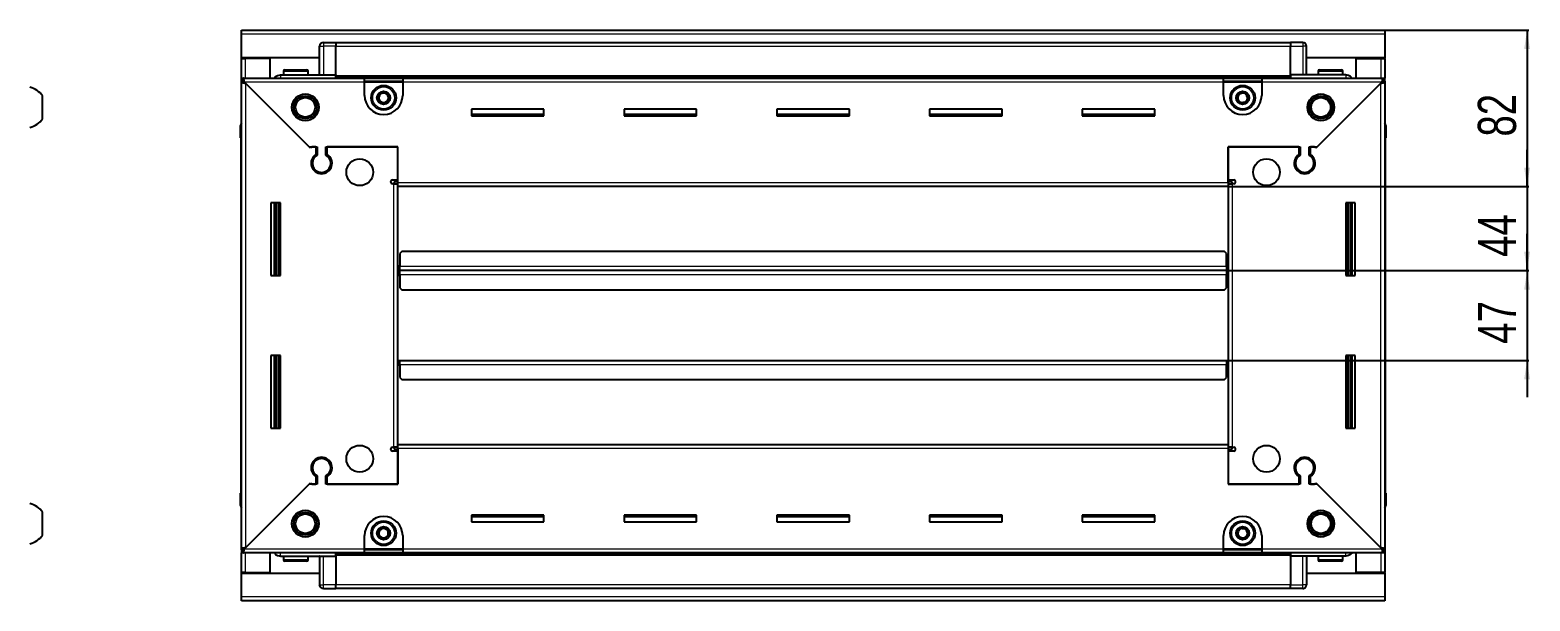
# Model space of a CAD drawing. Header units: millimetres. Extents: x 899 to 4301, y -616 to 1780.
# Drawn here: x 3516 to 4301, y 1344 to 1643 of the extents above; entities that cross this region are included whole.
import ezdxf

# ---------------------------------------------------------------- set-up
doc = ezdxf.new("R2010")
doc.units = ezdxf.units.MM
doc.layers.add('FORMAT', color=7, linetype='Continuous')
doc.styles.add('SLDTEXTSTYLE0', font='TXT', dxfattribs={"width": 0.75})
doc.dimstyles.new('SLDDIMSTYLE0', dxfattribs={"dimtxt": 20, "dimasz": 10, "dimexe": 0, "dimexo": 0.0625, "dimgap": 5, "dimtad": 2, "dimdec": 1, "dimrnd": 1e-09, "dimzin": 12, "dimdsep": 46, "dimtxsty": 'SLDTEXTSTYLE0', "dimsah": 1, "dimcen": 0.09, "dimadec": 0, "dimazin": 3, "dimtfac": 1, "dimtofl": 0, "dimtmove": 0, "dimatfit": 3, "dimfxl": 0, "dimfrac": 2, "dimtolj": 1, "dimtzin": 12, "dimarcsym": 0})
doc.dimstyles.new('SLDDIMSTYLE1', dxfattribs={"dimtxt": 20, "dimasz": 10, "dimexe": 0, "dimexo": 0.0625, "dimgap": 5, "dimtad": 2, "dimdec": 1, "dimrnd": 1e-09, "dimzin": 12, "dimdsep": 46, "dimtxsty": 'SLDTEXTSTYLE0', "dimsah": 1, "dimcen": 0.09, "dimadec": 0, "dimazin": 3, "dimtfac": 1, "dimtmove": 0, "dimatfit": 0, "dimfxl": 0, "dimfrac": 2, "dimtolj": 1, "dimtzin": 12, "dimarcsym": 0})

# ---------------------------------------------------------------- blocks, each defined once
blk = doc.blocks.new('_D_5')
at = {"layer": 'FORMAT'}
for p, q in [((4225.29, 1643.43), (4300.79, 1643.43)), ((4299.79, 1643.43), (4299.79, 1561.43)), ((4143.29, 1561.43), (4300.79, 1561.43))]:
    blk.add_line(p, q, dxfattribs=at)
for points in [[(4299.79, 1643.43), (4298.25, 1633.43), (4301.32, 1633.43)], [(4299.79, 1561.43), (4301.32, 1571.43), (4298.25, 1571.43)]]:
    blk.add_solid(points, dxfattribs=at)
at = {"layer": 'FORMAT', "insert": (4274, 1587.66), "char_height": 20, "attachment_point": 1, "rotation": 90, "style": 'SLDTEXTSTYLE0'}
blk.add_mtext('82', dxfattribs=at)
blk = doc.blocks.new('_D_6')
at = {"layer": 'FORMAT'}
for p, q in [((4299.79, 1561.43), (4299.79, 1580.66)), ((4143.29, 1561.43), (4300.79, 1561.43)), ((4299.79, 1561.43), (4299.79, 1517.43)), ((4142.29, 1517.43), (4300.79, 1517.43)), ((4299.79, 1517.43), (4299.79, 1498.2))]:
    blk.add_line(p, q, dxfattribs=at)
for points in [[(4299.79, 1561.43), (4301.32, 1571.43), (4298.25, 1571.43)], [(4299.79, 1517.43), (4298.25, 1507.43), (4301.32, 1507.43)]]:
    blk.add_solid(points, dxfattribs=at)
at = {"layer": 'FORMAT', "insert": (4274, 1524.66), "char_height": 20, "attachment_point": 1, "rotation": 90, "style": 'SLDTEXTSTYLE0'}
blk.add_mtext('44', dxfattribs=at)
blk = doc.blocks.new('_D_7')
at = {"layer": 'FORMAT'}
for p, q in [((4299.79, 1517.43), (4299.79, 1536.66)), ((4142.29, 1517.43), (4300.79, 1517.43)), ((4299.79, 1517.43), (4299.79, 1470.43)), ((4142.29, 1470.43), (4300.79, 1470.43)), ((4299.79, 1470.43), (4299.79, 1451.2))]:
    blk.add_line(p, q, dxfattribs=at)
for points in [[(4299.79, 1517.43), (4301.32, 1527.43), (4298.25, 1527.43)], [(4299.79, 1470.43), (4298.25, 1460.43), (4301.32, 1460.43)]]:
    blk.add_solid(points, dxfattribs=at)
at = {"layer": 'FORMAT', "insert": (4274, 1479.16), "char_height": 20, "attachment_point": 1, "rotation": 90, "style": 'SLDTEXTSTYLE0'}
blk.add_mtext('47', dxfattribs=at)

msp = doc.modelspace()

# ---------------------------------------------------------------- linework, layer by layer
at = {"color": 7, "linetype": 'Continuous', "lineweight": 25}
for p, q in [((3626.28, 1641.33), (3626.28, 1643.43)), ((3626.28, 1643.43), (4225.28, 1643.43)), ((4225.28, 1643.43), (4225.28, 1641.33)), ((3626.28, 1628.93), (3626.28, 1641.33)), ((3667.28, 1619.93), (3667.28, 1634.93)), ((3667.96, 1636.43), (3667.96, 1636.43)), ((3669.28, 1636.93), (3675.78, 1636.93)), ((3669.28, 1636.93), (3675.78, 1636.93)), ((3675.78, 1636.93), (3675.78, 1636.93)), ((3675.78, 1636.93), (3675.78, 1636.93)), ((3675.78, 1636.93), (3675.78, 1634.93)), ((4175.78, 1636.78), (3675.78, 1636.78)), ((3675.78, 1619.93), (3675.78, 1634.93)), ((4175.78, 1636.93), (4175.78, 1636.93)), ((4182.28, 1636.93), (4175.78, 1636.93)), ((4182.28, 1636.93), (4175.78, 1636.93)), ((4175.78, 1636.93), (4175.78, 1634.93)), ((4175.78, 1619.93), (4175.78, 1634.93)), ((4184.28, 1634.93), (4184.28, 1634.93)), ((4184.28, 1619.93), (4184.28, 1634.93)), ((4225.28, 1641.33), (4225.28, 1628.93)), ((3667.28, 1628.93), (3626.28, 1628.93)), ((3626.28, 1628.43), (3626.28, 1628.93)), ((3626.28, 1628.43), (3628.38, 1628.43)), ((3626.28, 1618.18), (3626.28, 1628.43)), ((3627.78, 1628.43), (3627.78, 1628.93)), ((3641.28, 1628.43), (3628.38, 1628.43)), ((3641.28, 1618.18), (3641.28, 1628.43)), ((4225.28, 1628.93), (4184.28, 1628.93)), ((4210.28, 1618.18), (4210.28, 1628.43)), ((4210.28, 1628.43), (4223.18, 1628.43)), ((4223.18, 1628.43), (4225.28, 1628.43)), ((4223.78, 1628.43), (4223.78, 1628.93)), ((4225.28, 1628.43), (4225.28, 1628.93)), ((4225.28, 1628.43), (4225.28, 1618.18)), ((3646.78, 1619.93), (3675.78, 1619.93)), ((3648.28, 1621.83), (3648.28, 1619.93)), ((3649.08, 1622.63), (3660.48, 1622.63)), ((3661.28, 1619.93), (3661.28, 1621.83)), ((3675.71, 1618.18), (3675.78, 1619.9)), ((3675.78, 1619.93), (3675.78, 1619.43)), ((3675.78, 1618.78), (4175.78, 1618.78)), ((4175.78, 1619.93), (4175.78, 1619.43)), ((4204.78, 1619.93), (4175.78, 1619.93)), ((4175.78, 1619.9), (4175.86, 1618.18)), ((4190.28, 1621.83), (4190.28, 1619.93)), ((4191.08, 1622.63), (4202.48, 1622.63)), ((4203.28, 1619.93), (4203.28, 1621.83)), ((3626.28, 1616.68), (3626.28, 1618.18)), ((3626.28, 1618.18), (3627.28, 1618.18)), ((3626.28, 1616.18), (3626.28, 1616.68)), ((3626.28, 1616.68), (3627.28, 1616.68)), ((3626.28, 1371.68), (3626.28, 1616.18)), ((3627.78, 1616.18), (3626.28, 1616.18)), ((3627.28, 1618.18), (3690.78, 1618.18)), ((3627.28, 1616.68), (3627.28, 1618.18)), ((3627.88, 1616.08), (3661.78, 1582.18)), ((3662.48, 1581.48), (3628.38, 1615.58)), ((3690.78, 1616.08), (3690.78, 1618.18)), ((3690.78, 1618.18), (3710.78, 1618.18)), ((3690.78, 1616.68), (3710.78, 1616.68)), ((3690.78, 1609.18), (3690.78, 1616.08)), ((3710.78, 1618.18), (3710.78, 1616.08)), ((3710.78, 1618.18), (4140.78, 1618.18)), ((3710.78, 1616.08), (3710.78, 1609.18)), ((4140.78, 1616.08), (4140.78, 1618.18)), ((4140.78, 1618.18), (4160.78, 1618.18)), ((4140.78, 1616.68), (4160.78, 1616.68)), ((4140.78, 1609.18), (4140.78, 1616.08)), ((4160.78, 1618.18), (4224.28, 1618.18)), ((4160.78, 1618.18), (4160.78, 1616.08)), ((4160.78, 1616.08), (4160.78, 1609.18)), ((4223.18, 1615.58), (4189.08, 1581.48)), ((4189.78, 1582.18), (4223.68, 1616.08)), ((4223.78, 1616.18), (4225.28, 1616.18)), ((4224.28, 1616.68), (4224.28, 1618.18)), ((4224.28, 1618.18), (4225.28, 1618.18)), ((4224.28, 1616.68), (4225.28, 1616.68)), ((4225.28, 1616.68), (4225.28, 1618.18)), ((4225.28, 1616.68), (4225.28, 1616.18)), ((4225.28, 1616.18), (4225.28, 1371.68)), ((3522.15, 1596.93), (3522.15, 1608.93)), ((3784.78, 1601.93), (3746.78, 1601.93)), ((3746.78, 1601.93), (3746.78, 1598.43)), ((3784.78, 1599.18), (3746.78, 1599.18)), ((3746.78, 1598.43), (3784.78, 1598.43)), ((3784.78, 1598.43), (3784.78, 1601.93)), ((3864.78, 1601.93), (3826.78, 1601.93)), ((3826.78, 1601.93), (3826.78, 1598.43)), ((3864.78, 1599.18), (3826.78, 1599.18)), ((3826.78, 1598.43), (3864.78, 1598.43)), ((3864.78, 1598.43), (3864.78, 1601.93)), ((3944.78, 1601.93), (3906.78, 1601.93)), ((3906.78, 1601.93), (3906.78, 1598.43)), ((3944.78, 1599.18), (3906.78, 1599.18)), ((3906.78, 1598.43), (3944.78, 1598.43)), ((3944.78, 1598.43), (3944.78, 1601.93)), ((4024.78, 1601.93), (3986.78, 1601.93)), ((3986.78, 1601.93), (3986.78, 1598.43)), ((4024.78, 1599.18), (3986.78, 1599.18)), ((3986.78, 1598.43), (4024.78, 1598.43)), ((4024.78, 1598.43), (4024.78, 1601.93)), ((4104.78, 1601.93), (4066.78, 1601.93)), ((4066.78, 1601.93), (4066.78, 1598.43)), ((4104.78, 1599.18), (4066.78, 1599.18)), ((4066.78, 1598.43), (4104.78, 1598.43)), ((4104.78, 1598.43), (4104.78, 1601.93)), ((3625.78, 1593.43), (3625.78, 1586.93)), ((3625.78, 1586.93), (3625.78, 1593.43)), ((4225.29, 1594.76), (4225.29, 1594.76)), ((4225.78, 1586.93), (4225.78, 1593.43)), ((4225.79, 1593.43), (4225.79, 1586.93)), ((3625.78, 1586.93), (3625.78, 1586.93)), ((3626.28, 1586.93), (3625.78, 1586.93)), ((3625.93, 1586.93), (3625.93, 1400.93)), ((3661.78, 1582.18), (3665.98, 1582.18)), ((3663.18, 1582.18), (3662.48, 1581.48)), ((3665.28, 1582.18), (3663.18, 1582.18)), ((3665.28, 1582.18), (3665.28, 1578.29)), ((3665.98, 1582.18), (3665.98, 1577.9)), ((3670.58, 1582.18), (3708.28, 1582.18)), ((3670.58, 1577.9), (3670.58, 1582.18)), ((3671.28, 1578.29), (3671.28, 1582.18)), ((3708.28, 1582.18), (3671.28, 1582.18)), ((3708.28, 1563.53), (3708.28, 1582.18)), ((3708.28, 1564.93), (3708.28, 1582.18)), ((4143.28, 1582.18), (4180.98, 1582.18)), ((4143.28, 1563.53), (4143.28, 1582.18)), ((4143.28, 1582.18), (4143.28, 1564.93)), ((4180.28, 1582.18), (4143.28, 1582.18)), ((4180.28, 1582.18), (4180.28, 1578.29)), ((4180.98, 1582.18), (4180.98, 1577.9)), ((4185.58, 1582.18), (4189.78, 1582.18)), ((4185.58, 1577.9), (4185.58, 1582.18)), ((4188.38, 1582.18), (4186.28, 1582.18)), ((4186.28, 1578.29), (4186.28, 1582.18)), ((4189.08, 1581.48), (4188.38, 1582.18)), ((4225.29, 1586.93), (4225.78, 1586.93)), ((4225.63, 1400.93), (4225.63, 1586.93)), ((4225.78, 1586.93), (4225.78, 1586.93)), ((4225.79, 1586.93), (4225.78, 1586.93)), ((3666.28, 1569.32), (3666.28, 1568.56)), ((3705.43, 1564.93), (3708.28, 1564.93)), ((3708.28, 1563.93), (3706.28, 1563.93)), ((3706.28, 1563.93), (3706.28, 1562.93)), ((4143.28, 1564.93), (4146.13, 1564.93)), ((4145.28, 1563.93), (4143.28, 1563.93)), ((4145.28, 1562.93), (4145.28, 1563.93)), ((4185.28, 1569.32), (4185.28, 1568.56)), ((3706.18, 1562.93), (3705.43, 1562.93)), ((3706.18, 1562.93), (3708.28, 1562.93)), ((3708.28, 1561.43), (3708.28, 1563.53)), ((4143.28, 1561.43), (3708.28, 1561.43)), ((3708.28, 1426.43), (3708.28, 1561.43)), ((4143.28, 1563.53), (4143.28, 1561.43)), ((4143.28, 1562.93), (4145.38, 1562.93)), ((4143.28, 1561.43), (4143.28, 1426.43)), ((4146.13, 1562.93), (4145.38, 1562.93)), ((3646.78, 1552.93), (3641.78, 1552.93)), ((3641.78, 1552.93), (3641.78, 1514.93)), ((3643.93, 1514.93), (3643.93, 1552.93)), ((3645.73, 1514.93), (3645.73, 1552.93)), ((3645.76, 1514.93), (3645.76, 1552.93)), ((3646.78, 1514.93), (3646.78, 1552.93)), ((4204.78, 1552.93), (4204.78, 1514.93)), ((4209.78, 1552.93), (4204.78, 1552.93)), ((4205.81, 1552.93), (4205.81, 1514.93)), ((4205.84, 1552.93), (4205.84, 1514.93)), ((4207.63, 1552.93), (4207.63, 1514.93)), ((4209.78, 1514.93), (4209.78, 1552.93)), ((3710.28, 1527.43), (3709.28, 1526.43)), ((3709.28, 1526.43), (3709.28, 1519.53)), ((4141.28, 1527.43), (3710.28, 1527.43)), ((4142.28, 1526.43), (4141.28, 1527.43)), ((4142.28, 1519.53), (4142.28, 1526.43)), ((3709.03, 1517.43), (3708.28, 1517.43)), ((3709.28, 1520.28), (3709.03, 1520.28)), ((3709.03, 1520.28), (3709.03, 1517.43)), ((3709.03, 1517.43), (3709.03, 1514.58)), ((3709.28, 1517.43), (3709.28, 1519.53)), ((3709.28, 1515.33), (3709.28, 1517.43)), ((4142.28, 1517.43), (3709.28, 1517.43)), ((4142.53, 1520.28), (4142.28, 1520.28)), ((4142.28, 1519.53), (4142.28, 1517.43)), ((4142.28, 1517.43), (4142.28, 1515.33)), ((4142.53, 1517.43), (4142.53, 1520.28)), ((4142.53, 1514.58), (4142.53, 1517.43)), ((4143.28, 1517.43), (4142.53, 1517.43)), ((3641.78, 1514.93), (3646.78, 1514.93)), ((3709.03, 1514.58), (3709.28, 1514.58)), ((3709.28, 1515.33), (3709.28, 1508.43)), ((4142.28, 1508.43), (4142.28, 1515.33)), ((4142.28, 1514.58), (4142.53, 1514.58)), ((4204.78, 1514.93), (4209.78, 1514.93)), ((3709.28, 1508.43), (3710.28, 1507.43)), ((3710.28, 1507.43), (4141.28, 1507.43)), ((4141.28, 1507.43), (4142.28, 1508.43)), ((3646.78, 1472.93), (3641.78, 1472.93)), ((3641.78, 1472.93), (3641.78, 1434.93)), ((3643.93, 1434.93), (3643.93, 1472.93)), ((3645.73, 1434.93), (3645.73, 1472.93)), ((3645.76, 1434.93), (3645.76, 1472.93)), ((3646.78, 1434.93), (3646.78, 1472.93)), ((3708.28, 1470.43), (3709.03, 1470.43)), ((3709.03, 1470.43), (3709.03, 1467.58)), ((3709.28, 1468.33), (3709.28, 1470.43)), ((3709.28, 1470.43), (4142.28, 1470.43)), ((4142.28, 1470.43), (4142.28, 1468.33)), ((4142.53, 1467.58), (4142.53, 1470.43)), ((4142.53, 1470.43), (4143.28, 1470.43)), ((4204.78, 1472.93), (4204.78, 1434.93)), ((4209.78, 1472.93), (4204.78, 1472.93)), ((4205.81, 1472.93), (4205.81, 1434.93)), ((4205.84, 1472.93), (4205.84, 1434.93)), ((4207.63, 1472.93), (4207.63, 1434.93)), ((4209.78, 1434.93), (4209.78, 1472.93)), ((3709.03, 1467.58), (3709.28, 1467.58)), ((3709.28, 1468.33), (3709.28, 1461.43)), ((4142.28, 1461.43), (4142.28, 1468.33)), ((4142.28, 1467.58), (4142.53, 1467.58)), ((3709.28, 1461.43), (3710.28, 1460.43)), ((3710.28, 1460.43), (4141.28, 1460.43)), ((4141.28, 1460.43), (4142.28, 1461.43)), ((3641.78, 1434.93), (3646.78, 1434.93)), ((4204.78, 1434.93), (4209.78, 1434.93)), ((3705.43, 1424.93), (3706.18, 1424.93)), ((3708.28, 1422.93), (3705.43, 1422.93)), ((3708.28, 1424.93), (3706.18, 1424.93)), ((3706.28, 1424.93), (3706.28, 1423.93)), ((3706.28, 1423.93), (3708.28, 1423.93)), ((3708.28, 1424.33), (3708.28, 1426.43)), ((3708.28, 1426.43), (4143.28, 1426.43)), ((3708.28, 1424.33), (3708.28, 1405.68)), ((3708.28, 1405.68), (3708.28, 1422.93)), ((4143.28, 1426.43), (4143.28, 1424.33)), ((4145.38, 1424.93), (4143.28, 1424.93)), ((4143.28, 1424.33), (4143.28, 1405.68)), ((4143.28, 1423.93), (4145.28, 1423.93)), ((4143.28, 1422.93), (4143.28, 1405.68)), ((4146.13, 1422.93), (4143.28, 1422.93)), ((4145.28, 1423.93), (4145.28, 1424.93)), ((4145.38, 1424.93), (4146.13, 1424.93)), ((3666.28, 1419.31), (3666.28, 1418.55)), ((4185.28, 1419.31), (4185.28, 1418.55)), ((3665.28, 1409.57), (3665.28, 1405.68)), ((3665.98, 1409.97), (3665.98, 1405.68)), ((3670.58, 1405.68), (3670.58, 1409.97)), ((3671.28, 1405.68), (3671.28, 1409.57)), ((4180.28, 1409.57), (4180.28, 1405.68)), ((4180.98, 1409.97), (4180.98, 1405.68)), ((4185.58, 1405.68), (4185.58, 1409.97)), ((4186.28, 1405.68), (4186.28, 1409.57)), ((3625.78, 1400.93), (3625.78, 1400.93)), ((3625.78, 1394.43), (3625.78, 1400.93)), ((3625.78, 1400.93), (3625.78, 1400.93)), ((3625.78, 1400.93), (3625.78, 1394.43)), ((3626.28, 1400.93), (3625.78, 1400.93)), ((3661.78, 1405.68), (3627.88, 1371.78)), ((3628.38, 1372.28), (3662.48, 1406.38)), ((3665.98, 1405.68), (3661.78, 1405.68)), ((3662.48, 1406.38), (3663.18, 1405.68)), ((3663.18, 1405.68), (3665.28, 1405.68)), ((3708.28, 1405.68), (3670.58, 1405.68)), ((3671.28, 1405.68), (3708.28, 1405.68)), ((4180.98, 1405.68), (4143.28, 1405.68)), ((4143.28, 1405.68), (4180.28, 1405.68)), ((4189.78, 1405.68), (4185.58, 1405.68)), ((4186.28, 1405.68), (4188.38, 1405.68)), ((4188.38, 1405.68), (4189.08, 1406.38)), ((4189.08, 1406.38), (4223.18, 1372.28)), ((4223.68, 1371.78), (4189.78, 1405.68)), ((4225.28, 1400.93), (4225.78, 1400.93)), ((4225.79, 1400.93), (4225.78, 1400.93)), ((4225.78, 1400.93), (4225.78, 1394.43)), ((4225.79, 1394.43), (4225.79, 1400.93)), ((3522.15, 1378.93), (3522.15, 1390.93)), ((3626.28, 1393.11), (3626.28, 1393.11)), ((3784.78, 1389.43), (3746.78, 1389.43)), ((3746.78, 1389.43), (3746.78, 1385.93)), ((3746.78, 1388.68), (3784.78, 1388.68)), ((3746.78, 1385.93), (3784.78, 1385.93)), ((3784.78, 1385.93), (3784.78, 1389.43)), ((3864.78, 1389.43), (3826.78, 1389.43)), ((3826.78, 1389.43), (3826.78, 1385.93)), ((3826.78, 1388.68), (3864.78, 1388.68)), ((3826.78, 1385.93), (3864.78, 1385.93)), ((3864.78, 1385.93), (3864.78, 1389.43)), ((3944.78, 1389.43), (3906.78, 1389.43)), ((3906.78, 1389.43), (3906.78, 1385.93)), ((3906.78, 1388.68), (3944.78, 1388.68)), ((3906.78, 1385.93), (3944.78, 1385.93)), ((3944.78, 1385.93), (3944.78, 1389.43)), ((4024.78, 1389.43), (3986.78, 1389.43)), ((3986.78, 1389.43), (3986.78, 1385.93)), ((3986.78, 1388.68), (4024.78, 1388.68)), ((3986.78, 1385.93), (4024.78, 1385.93)), ((4024.78, 1385.93), (4024.78, 1389.43)), ((4104.78, 1389.43), (4066.78, 1389.43)), ((4066.78, 1389.43), (4066.78, 1385.93)), ((4066.78, 1388.68), (4104.78, 1388.68)), ((4066.78, 1385.93), (4104.78, 1385.93)), ((4104.78, 1385.93), (4104.78, 1389.43)), ((3690.78, 1371.78), (3690.78, 1378.68)), ((3710.78, 1378.68), (3710.78, 1371.78)), ((4140.78, 1371.78), (4140.78, 1378.68)), ((4160.78, 1378.68), (4160.78, 1371.78)), ((3626.28, 1371.18), (3626.28, 1371.68)), ((3627.78, 1371.68), (3626.28, 1371.68)), ((3626.28, 1371.18), (3626.28, 1369.68)), ((3627.28, 1371.18), (3626.28, 1371.18)), ((3626.28, 1359.43), (3626.28, 1369.68)), ((3627.28, 1369.68), (3626.28, 1369.68)), ((3627.28, 1371.18), (3627.28, 1369.68)), ((3690.78, 1369.68), (3627.28, 1369.68)), ((3641.28, 1359.43), (3641.28, 1369.68)), ((3646.78, 1367.93), (3675.78, 1367.93)), ((3648.28, 1367.93), (3648.28, 1366.03)), ((3661.28, 1366.03), (3661.28, 1367.93)), ((3667.28, 1367.93), (3667.28, 1352.93)), ((3675.78, 1367.97), (3675.71, 1369.68)), ((4175.78, 1369.08), (3675.78, 1369.08)), ((3675.78, 1367.93), (3675.78, 1368.43)), ((3675.78, 1367.93), (3675.78, 1352.93)), ((3690.78, 1369.68), (3690.78, 1371.78)), ((3710.78, 1371.18), (3690.78, 1371.18)), ((3710.78, 1369.68), (3690.78, 1369.68)), ((3710.78, 1371.78), (3710.78, 1369.68)), ((4140.78, 1369.68), (3710.78, 1369.68)), ((4140.78, 1369.68), (4140.78, 1371.78)), ((4160.78, 1371.18), (4140.78, 1371.18)), ((4160.78, 1369.68), (4140.78, 1369.68)), ((4160.78, 1371.78), (4160.78, 1369.68)), ((4224.28, 1369.68), (4160.78, 1369.68)), ((4175.86, 1369.68), (4175.78, 1367.97)), ((4175.78, 1367.93), (4175.78, 1368.43)), ((4204.78, 1367.93), (4175.78, 1367.93)), ((4175.78, 1367.93), (4175.78, 1352.93)), ((4184.28, 1367.93), (4184.28, 1352.93)), ((4190.28, 1367.93), (4190.28, 1366.03)), ((4203.28, 1366.03), (4203.28, 1367.93)), ((4210.28, 1359.43), (4210.28, 1369.68)), ((4223.78, 1371.68), (4225.28, 1371.68)), ((4224.28, 1371.18), (4224.28, 1369.68)), ((4225.28, 1371.18), (4224.28, 1371.18)), ((4225.28, 1369.68), (4224.28, 1369.68)), ((4225.28, 1371.68), (4225.28, 1371.18)), ((4225.28, 1371.18), (4225.28, 1369.68)), ((4225.28, 1369.68), (4225.28, 1359.43)), ((3628.38, 1359.43), (3626.28, 1359.43)), ((3626.28, 1358.93), (3626.28, 1359.43)), ((3627.78, 1358.93), (3627.78, 1359.43)), ((3628.38, 1359.43), (3641.28, 1359.43)), ((3652.86, 1365.23), (3649.08, 1365.23)), ((3660.48, 1365.23), (3652.86, 1365.23)), ((4198.08, 1365.23), (4191.08, 1365.23)), ((4202.48, 1365.23), (4198.08, 1365.23)), ((4223.18, 1359.43), (4210.28, 1359.43)), ((4225.28, 1359.43), (4223.18, 1359.43)), ((4223.78, 1358.93), (4223.78, 1359.43)), ((4225.28, 1358.93), (4225.28, 1359.43)), ((3626.28, 1358.93), (3667.28, 1358.93)), ((3626.28, 1346.53), (3626.28, 1358.93)), ((3667.28, 1352.93), (3667.28, 1352.93)), ((3675.78, 1350.93), (3675.78, 1352.93)), ((4175.78, 1350.93), (4175.78, 1352.93)), ((4184.28, 1358.93), (4225.28, 1358.93)), ((4225.28, 1358.93), (4225.28, 1346.53)), ((3626.28, 1344.43), (3626.28, 1346.53)), ((4225.28, 1344.43), (3626.28, 1344.43)), ((3669.28, 1350.93), (3675.78, 1350.93)), ((3669.28, 1350.93), (3675.78, 1350.93)), ((3675.78, 1351.08), (4175.78, 1351.08)), ((3675.78, 1350.93), (3675.78, 1350.93)), ((4182.28, 1350.93), (4175.78, 1350.93)), ((4175.78, 1350.93), (4175.78, 1350.93)), ((4175.78, 1350.93), (4175.79, 1350.93)), ((4182.28, 1350.93), (4175.78, 1350.93)), ((4183.61, 1351.43), (4183.61, 1351.43)), ((4225.28, 1346.53), (4225.28, 1344.43))]:
    msp.add_line(p, q, dxfattribs=at)
at = {"color": 8, "linetype": 'Continuous', "lineweight": 18}
for p, q in [((4225.28, 1641.33), (3626.28, 1641.33)), ((3667.28, 1634.93), (3669.28, 1634.93)), ((3669.28, 1636.93), (3669.28, 1634.93)), ((3669.28, 1634.93), (3669.28, 1619.93)), ((3675.78, 1634.93), (3669.28, 1634.93)), ((4175.78, 1634.78), (3675.78, 1634.78)), ((4175.78, 1634.93), (4182.28, 1634.93)), ((4182.28, 1636.93), (4182.28, 1634.93)), ((4182.28, 1634.93), (4182.28, 1619.93)), ((4184.28, 1634.93), (4182.28, 1634.93)), ((3628.38, 1628.43), (3628.38, 1628.93)), ((3628.38, 1618.18), (3628.38, 1628.43)), ((4223.18, 1628.93), (4223.18, 1628.43)), ((4223.18, 1628.43), (4223.18, 1618.18)), ((3648.28, 1621.83), (3661.28, 1621.83)), ((4175.78, 1619.43), (3675.78, 1619.43)), ((4190.28, 1621.83), (4203.28, 1621.83)), ((3690.78, 1616.08), (3627.88, 1616.08)), ((3628.38, 1615.58), (3628.38, 1372.28)), ((4175.78, 1618.2), (3675.78, 1618.2)), ((3690.78, 1616.08), (3710.78, 1616.08)), ((4140.78, 1616.08), (3710.78, 1616.08)), ((4140.78, 1616.08), (4160.78, 1616.08)), ((4223.68, 1616.08), (4160.78, 1616.08)), ((4223.18, 1372.28), (4223.18, 1615.58)), ((3626.28, 1593.43), (3625.78, 1593.43)), ((4225.28, 1593.43), (4225.78, 1593.43)), ((3706.18, 1424.93), (3706.18, 1562.93)), ((3708.28, 1563.53), (4143.28, 1563.53)), ((4145.38, 1562.93), (4145.38, 1424.93)), ((3643.28, 1552.93), (3643.28, 1514.93)), ((3644.52, 1552.93), (3644.52, 1514.93)), ((4207.05, 1514.93), (4207.05, 1552.93)), ((4208.28, 1514.93), (4208.28, 1552.93)), ((4142.28, 1519.53), (3709.28, 1519.53)), ((3709.28, 1515.33), (4142.28, 1515.33)), ((3643.28, 1472.93), (3643.28, 1434.93)), ((3644.52, 1472.93), (3644.52, 1434.93)), ((4207.05, 1434.93), (4207.05, 1472.93)), ((4208.28, 1434.93), (4208.28, 1472.93)), ((3709.28, 1468.33), (4142.28, 1468.33)), ((4143.28, 1424.33), (3708.28, 1424.33)), ((3626.28, 1394.43), (3625.78, 1394.43)), ((4225.28, 1394.43), (4225.78, 1394.43)), ((3627.88, 1371.78), (3690.78, 1371.78)), ((3628.38, 1359.43), (3628.38, 1369.68)), ((3669.28, 1352.93), (3669.28, 1367.93)), ((3675.78, 1369.67), (4175.78, 1369.67)), ((3675.78, 1368.43), (4175.78, 1368.43)), ((3710.78, 1371.78), (3690.78, 1371.78)), ((3710.78, 1371.78), (4140.78, 1371.78)), ((4160.78, 1371.78), (4140.78, 1371.78)), ((4160.78, 1371.78), (4223.68, 1371.78)), ((4182.28, 1352.93), (4182.28, 1367.93)), ((4223.18, 1369.68), (4223.18, 1359.43)), ((3628.38, 1358.93), (3628.38, 1359.43)), ((3652.59, 1366.03), (3648.28, 1366.03)), ((3661.28, 1366.03), (3652.59, 1366.03)), ((4198.26, 1366.03), (4190.28, 1366.03)), ((4203.28, 1366.03), (4198.26, 1366.03)), ((4223.18, 1359.43), (4223.18, 1358.93)), ((3667.28, 1352.93), (3669.28, 1352.93)), ((3675.78, 1352.93), (3669.28, 1352.93)), ((3669.28, 1350.93), (3669.28, 1352.93)), ((3675.78, 1353.08), (4175.78, 1353.08)), ((4175.78, 1352.93), (4182.28, 1352.93)), ((4184.28, 1352.93), (4182.28, 1352.93)), ((4182.28, 1350.93), (4182.28, 1352.93)), ((4225.28, 1346.53), (3626.28, 1346.53))]:
    msp.add_line(p, q, dxfattribs=at)
at = {"color": 7, "linetype": 'Continuous', "lineweight": 25, "flags": 128}
msp.add_lwpolyline([(3667.43, 1352.18), (3667.32, 1352.54), (3667.28, 1352.93)], dxfattribs=at)
at = {"color": 7, "linetype": 'Continuous', "lineweight": 25}
for centre, radius in [((3700.78, 1607.93), 6.5), ((3700.78, 1607.93), 3.46), ((4150.78, 1607.93), 6.5), ((4150.78, 1607.93), 3.46), ((3659.78, 1602.93), 7), ((3659.78, 1602.93), 6.02), ((3659.78, 1602.93), 5.1), ((4191.78, 1602.93), 7), ((4191.78, 1602.93), 6.03), ((4191.78, 1602.93), 5.1), ((3688.28, 1568.93), 7), ((4163.28, 1568.93), 7), ((3688.28, 1418.93), 7), ((4163.28, 1418.93), 7), ((3659.78, 1384.93), 7), ((3659.78, 1384.93), 6.02), ((4191.78, 1384.93), 7), ((4191.78, 1384.93), 6.02), ((3659.78, 1384.93), 5.1), ((3700.78, 1379.93), 6.5), ((3700.78, 1379.93), 3.46), ((4150.78, 1379.93), 6.5), ((4150.78, 1379.93), 3.46), ((4191.78, 1384.93), 5.1)]:
    msp.add_circle(centre, radius, dxfattribs=at)
at = {"color": 8, "linetype": 'Continuous', "lineweight": 18}
for centre in [(3700.78, 1607.93), (4150.78, 1607.93), (3700.78, 1379.93), (4150.78, 1379.93)]:
    msp.add_circle(centre, 5.7, dxfattribs=at)
at = {"color": 7, "linetype": 'Continuous', "lineweight": 25}
for centre, radius, start, end in [((3669.28, 1634.93), 2, 90, 180), ((3669.28, 1634.93), 2, 90, 131.40962), ((4182.28, 1634.93), 2, 0, 90), ((4182.28, 1634.93), 2, 0, 90), ((3649.08, 1621.83), 0.8, 90, 180), ((3660.48, 1621.83), 0.8, 0, 90), ((3667.08, 1620.13), 0.2, 270, 0), ((4184.48, 1620.13), 0.2, 180, 270), ((4191.08, 1621.83), 0.8, 90, 180), ((4202.48, 1621.83), 0.8, 0, 90), ((3512.52, 1601.91), 11.91, 36.1266, 75.29965), ((3700.78, 1609.18), 10, 180, 270), ((3700.78, 1607.93), 2.5, 134.01559, 194.01559), ((3700.78, 1607.93), 2.5, 194.01559, 254.01559), ((3700.78, 1607.93), 2.5, 74.01559, 134.01559), ((3700.78, 1607.93), 2.5, 254.01559, 314.01559), ((3700.78, 1609.18), 10, 270, 0), ((3700.78, 1607.93), 2.5, 14.01559, 74.01559), ((3700.78, 1607.93), 2.5, 314.01559, 14.01559), ((4150.78, 1609.18), 10, 180, 270), ((4150.78, 1607.93), 2.5, 160.11158, 220.11158), ((4150.78, 1607.93), 2.5, 100.11158, 160.11158), ((4150.78, 1607.93), 2.5, 220.11158, 280.11158), ((4150.78, 1607.93), 2.5, 40.11158, 100.11158), ((4150.78, 1609.18), 10, 270, 0), ((4150.78, 1607.93), 2.5, 280.11158, 340.11158), ((4150.78, 1607.93), 2.5, 340.11158, 40.11158), ((3512.52, 1603.96), 11.91, 284.70035, 323.8734), ((3627.78, 1593.43), 2, 138.59038, 180), ((4223.78, 1593.43), 2, 0, 41.39416), ((3668.28, 1573.68), 5.5, 123.05573, 56.94427), ((3668.28, 1573.68), 4.8, 118.63099, 61.36901), ((4183.28, 1573.68), 5.5, 123.05573, 56.94427), ((4183.28, 1573.68), 4.8, 118.63099, 61.36901), ((3705.43, 1563.93), 1, 90, 270), ((4146.13, 1563.93), 1, 270, 90), ((3705.43, 1423.93), 1, 90, 270), ((4146.13, 1423.93), 1, 270, 90), ((3668.28, 1414.18), 5.5, 303.05573, 236.94427), ((3668.28, 1414.18), 4.8, 298.63099, 241.36901), ((4183.28, 1414.18), 5.5, 303.05573, 236.94427), ((4183.28, 1414.18), 4.8, 298.63099, 241.36901), ((3512.52, 1383.91), 11.91, 36.1266, 75.29965), ((3627.78, 1394.43), 2, 180, 221.40962), ((4223.79, 1394.43), 2, 318.57492, 360), ((4223.78, 1394.43), 2, 318.59038, 0), ((3700.78, 1378.68), 10, 90, 180), ((3700.78, 1378.68), 10, 0, 90), ((4150.78, 1378.68), 10, 90, 180), ((4150.78, 1378.68), 10, 0, 90), ((3512.52, 1385.96), 11.91, 284.70035, 323.8734), ((3700.78, 1379.93), 2.5, 127.47401, 187.47401), ((3700.78, 1379.93), 2.5, 187.47401, 247.47401), ((3700.78, 1379.93), 2.5, 67.47401, 127.47401), ((3700.78, 1379.93), 2.5, 247.47401, 307.47401), ((3700.78, 1379.93), 2.5, 7.47401, 67.47401), ((3700.78, 1379.93), 2.5, 307.47401, 7.47401), ((4150.78, 1379.93), 2.5, 147.04236, 207.04236), ((4150.78, 1379.93), 2.5, 207.04236, 267.04236), ((4150.78, 1379.93), 2.5, 87.04236, 147.04236), ((4150.78, 1379.93), 2.5, 267.04236, 327.04236), ((4150.78, 1379.93), 2.5, 27.04236, 87.04236), ((4150.78, 1379.93), 2.5, 327.04236, 27.04236), ((3667.08, 1367.73), 0.2, 0, 90), ((4184.48, 1367.73), 0.2, 90, 180), ((3649.08, 1366.03), 0.8, 180, 270), ((3660.48, 1366.03), 0.8, 270, 360), ((4191.08, 1366.03), 0.8, 180, 270), ((4202.48, 1366.03), 0.8, 270, 360), ((3669.28, 1352.93), 2, 180, 270), ((4182.28, 1352.93), 2, 270, 0), ((4182.28, 1352.93), 2, 270, 288.58003), ((4182.28, 1352.93), 2, 303.94202, 311.40962)]:
    msp.add_arc(centre, radius, start, end, dxfattribs=at)
for points, knots in [([(3643.57, 1618.18), (3643.69, 1618.38), (3644.08, 1619.03), (3645.23, 1619.74), (3646.27, 1619.87), (3646.78, 1619.93)], [0, 0, 0, 0, 0.18225, 0.591125, 1, 1, 1, 1]), ([(3675.78, 1619.93), (3675.78, 1619.9), (3675.78, 1619.82), (3675.78, 1619.2), (3675.78, 1618.64), (3675.78, 1618.27), (3675.78, 1618.26)], [0, 0, 0, 0, 0.330266, 0.660532, 0.990799, 1, 1, 1, 1]), ([(4175.78, 1619.93), (4175.78, 1619.9), (4175.78, 1619.82), (4175.78, 1619.2), (4175.78, 1618.64), (4175.78, 1618.27), (4175.78, 1618.26)], [0, 0, 0, 0, 0.330266, 0.660532, 0.990799, 1, 1, 1, 1]), ([(4208, 1618.18), (4207.88, 1618.38), (4207.49, 1619.03), (4206.34, 1619.74), (4205.3, 1619.87), (4204.78, 1619.93)], [0, 0, 0, 0, 0.1822499, 0.5911249, 1, 1, 1, 1]), ([(3626.28, 1616.18), (3626.31, 1616.14), (3626.36, 1616.05), (3626.76, 1615.91), (3627.31, 1615.78), (3627.89, 1615.67), (3628.26, 1615.61), (3628.38, 1615.58)], [0, 0, 0, 0, 0.230255, 0.448522, 0.666786, 0.88505, 1, 1, 1, 1]), ([(3627.88, 1616.08), (3627.84, 1616.34), (3627.75, 1616.83), (3627.62, 1617.47), (3627.48, 1617.94), (3627.37, 1618.16), (3627.31, 1618.18), (3627.28, 1618.18)], [0, 0, 0, 0, 0.230255, 0.448522, 0.666786, 0.88505, 1, 1, 1, 1]), ([(4223.18, 1615.58), (4223.44, 1615.63), (4223.93, 1615.72), (4224.57, 1615.85), (4225.04, 1615.98), (4225.26, 1616.09), (4225.28, 1616.16), (4225.28, 1616.18)], [0, 0, 0, 0, 0.230255, 0.448522, 0.666786, 0.88505, 1, 1, 1, 1]), ([(4224.28, 1618.18), (4224.24, 1618.16), (4224.15, 1618.11), (4224.02, 1617.71), (4223.88, 1617.15), (4223.77, 1616.57), (4223.71, 1616.21), (4223.68, 1616.08)], [0, 0, 0, 0, 0.230255, 0.448522, 0.666786, 0.88505, 1, 1, 1, 1]), ([(3698.01, 1608.73), (3698.38, 1609.09), (3699.07, 1609.76), (3699.76, 1610.42), (3700.09, 1610.73)], [0, 0, 0, 0, 0.534686, 1, 1, 1, 1]), ([(3698.71, 1605.93), (3698.63, 1606.26), (3698.43, 1607.06), (3698.19, 1608.03), (3698.04, 1608.61), (3698.01, 1608.73)], [0, 0, 0, 0, 0.362901, 0.866875, 1, 1, 1, 1]), ([(3701.48, 1605.13), (3700.99, 1605.28), (3700.06, 1605.54), (3699.14, 1605.81), (3698.71, 1605.93)], [0, 0, 0, 0, 0.534686, 1, 1, 1, 1]), ([(3700.09, 1610.73), (3700.58, 1610.59), (3701.51, 1610.33), (3702.43, 1610.06), (3702.86, 1609.94)], [0, 0, 0, 0, 0.534686, 1, 1, 1, 1]), ([(3703.56, 1607.14), (3703.19, 1606.78), (3702.5, 1606.11), (3701.81, 1605.44), (3701.48, 1605.13)], [0, 0, 0, 0, 0.5346859, 1, 1, 1, 1]), ([(3702.86, 1609.94), (3702.89, 1609.82), (3703.04, 1609.24), (3703.28, 1608.27), (3703.48, 1607.47), (3703.56, 1607.14)], [0, 0, 0, 0, 0.133125, 0.637099, 1, 1, 1, 1]), ([(4147.94, 1607.43), (4147.99, 1607.54), (4148.19, 1608.11), (4148.53, 1609.04), (4148.81, 1609.82), (4148.93, 1610.14)], [0, 0, 0, 0, 0.133125, 0.637099, 1, 1, 1, 1]), ([(4149.8, 1605.22), (4149.47, 1605.61), (4148.85, 1606.35), (4148.23, 1607.09), (4147.94, 1607.43)], [0, 0, 0, 0, 0.534686, 1, 1, 1, 1]), ([(4148.93, 1610.14), (4149.43, 1610.23), (4150.38, 1610.4), (4151.33, 1610.57), (4151.77, 1610.65)], [0, 0, 0, 0, 0.534686, 1, 1, 1, 1]), ([(4152.64, 1605.73), (4152.14, 1605.64), (4151.19, 1605.47), (4150.24, 1605.3), (4149.8, 1605.22)], [0, 0, 0, 0, 0.534686, 1, 1, 1, 1]), ([(4151.77, 1610.65), (4152.1, 1610.25), (4152.72, 1609.52), (4153.34, 1608.78), (4153.63, 1608.44)], [0, 0, 0, 0, 0.534686, 1, 1, 1, 1]), ([(4153.63, 1608.44), (4153.51, 1608.12), (4153.23, 1607.34), (4152.89, 1606.41), (4152.69, 1605.84), (4152.64, 1605.73)], [0, 0, 0, 0, 0.362901, 0.866875, 1, 1, 1, 1]), ([(3698.12, 1381.04), (3698.22, 1381.12), (3698.69, 1381.48), (3699.48, 1382.09), (3700.14, 1382.59), (3700.41, 1382.8)], [0, 0, 0, 0, 0.133125, 0.637099, 1, 1, 1, 1]), ([(3698.49, 1378.18), (3698.43, 1378.69), (3698.3, 1379.65), (3698.18, 1380.6), (3698.12, 1381.04)], [0, 0, 0, 0, 0.534686, 1, 1, 1, 1]), ([(3701.16, 1377.07), (3700.68, 1377.27), (3699.79, 1377.64), (3698.91, 1378.01), (3698.49, 1378.18)], [0, 0, 0, 0, 0.534686, 1, 1, 1, 1]), ([(3700.41, 1382.8), (3700.89, 1382.6), (3701.78, 1382.23), (3702.66, 1381.86), (3703.08, 1381.69)], [0, 0, 0, 0, 0.534686, 1, 1, 1, 1]), ([(3703.45, 1378.83), (3703.18, 1378.62), (3702.52, 1378.12), (3701.73, 1377.51), (3701.26, 1377.15), (3701.16, 1377.07)], [0, 0, 0, 0, 0.3629006, 0.8668753, 1, 1, 1, 1]), ([(3703.08, 1381.69), (3703.14, 1381.18), (3703.27, 1380.22), (3703.39, 1379.27), (3703.45, 1378.83)], [0, 0, 0, 0, 0.534686, 1, 1, 1, 1]), ([(4147.9, 1380.08), (4148.18, 1380.52), (4148.71, 1381.33), (4149.23, 1382.13), (4149.47, 1382.51)], [0, 0, 0, 0, 0.534686, 1, 1, 1, 1]), ([(4149.21, 1377.51), (4148.98, 1377.97), (4148.54, 1378.83), (4148.11, 1379.69), (4147.9, 1380.08)], [0, 0, 0, 0, 0.534686, 1, 1, 1, 1]), ([(4152.1, 1377.36), (4151.75, 1377.38), (4150.93, 1377.42), (4149.94, 1377.47), (4149.34, 1377.51), (4149.21, 1377.51)], [0, 0, 0, 0, 0.362901, 0.866875, 1, 1, 1, 1]), ([(4149.47, 1382.51), (4149.6, 1382.5), (4150.2, 1382.47), (4151.19, 1382.42), (4152.01, 1382.37), (4152.36, 1382.36)], [0, 0, 0, 0, 0.1331247, 0.6370994, 1, 1, 1, 1]), ([(4153.67, 1379.79), (4153.39, 1379.35), (4152.86, 1378.54), (4152.34, 1377.74), (4152.1, 1377.36)], [0, 0, 0, 0, 0.5346859, 1, 1, 1, 1]), ([(4152.36, 1382.36), (4152.59, 1381.9), (4153.03, 1381.04), (4153.46, 1380.18), (4153.67, 1379.79)], [0, 0, 0, 0, 0.534686, 1, 1, 1, 1]), ([(3628.38, 1372.28), (3628.13, 1372.24), (3627.64, 1372.15), (3627, 1372.01), (3626.53, 1371.88), (3626.31, 1371.77), (3626.29, 1371.71), (3626.28, 1371.68)], [0, 0, 0, 0, 0.230255, 0.448522, 0.666786, 0.88505, 1, 1, 1, 1]), ([(3627.28, 1369.68), (3627.33, 1369.71), (3627.42, 1369.76), (3627.55, 1370.16), (3627.69, 1370.71), (3627.8, 1371.29), (3627.86, 1371.66), (3627.88, 1371.78)], [0, 0, 0, 0, 0.230255, 0.448522, 0.666786, 0.88505, 1, 1, 1, 1]), ([(3643.57, 1369.68), (3643.69, 1369.48), (3644.08, 1368.83), (3645.23, 1368.13), (3646.27, 1368), (3646.78, 1367.93)], [0, 0, 0, 0, 0.18225, 0.591125, 1, 1, 1, 1]), ([(3675.78, 1367.93), (3675.78, 1367.97), (3675.78, 1368.05), (3675.78, 1368.66), (3675.78, 1369.24), (3675.78, 1369.64), (3675.78, 1369.67)], [0, 0, 0, 0, 0.324279, 0.648558, 0.972836, 1, 1, 1, 1]), ([(4175.78, 1367.93), (4175.78, 1367.97), (4175.78, 1368.05), (4175.78, 1368.67), (4175.78, 1369.23), (4175.78, 1369.6), (4175.78, 1369.61)], [0, 0, 0, 0, 0.330267, 0.660534, 0.990802, 1, 1, 1, 1]), ([(4208, 1369.68), (4207.88, 1369.48), (4207.49, 1368.83), (4206.34, 1368.13), (4205.3, 1368), (4204.78, 1367.93)], [0, 0, 0, 0, 0.18225, 0.591125, 1, 1, 1, 1]), ([(4225.28, 1371.68), (4225.26, 1371.73), (4225.21, 1371.82), (4224.81, 1371.95), (4224.26, 1372.08), (4223.68, 1372.19), (4223.31, 1372.26), (4223.18, 1372.28)], [0, 0, 0, 0, 0.230255, 0.448522, 0.666786, 0.88505, 1, 1, 1, 1]), ([(4223.68, 1371.78), (4223.73, 1371.53), (4223.82, 1371.04), (4223.95, 1370.4), (4224.09, 1369.93), (4224.2, 1369.71), (4224.26, 1369.69), (4224.28, 1369.68)], [0, 0, 0, 0, 0.230255, 0.448522, 0.666786, 0.88505, 1, 1, 1, 1])]:
    msp.add_open_spline(points, degree=3, knots=knots, dxfattribs=at)
at = {"color": 8, "linetype": 'Continuous', "lineweight": 18}
for points, knots in [([(3646.78, 1619.93), (3646.78, 1619.89), (3646.78, 1619.81), (3646.78, 1619.38), (3646.78, 1618.92), (3646.78, 1618.51), (3646.78, 1618.24), (3646.78, 1618.18)], [0, 0, 0, 0, 0.3597529, 0.5534142, 0.7511852, 0.9489563, 1, 1, 1, 1]), ([(4204.78, 1619.93), (4204.78, 1619.89), (4204.78, 1619.81), (4204.78, 1619.38), (4204.78, 1618.92), (4204.78, 1618.51), (4204.78, 1618.24), (4204.78, 1618.18)], [0, 0, 0, 0, 0.359753, 0.553414, 0.751185, 0.948956, 1, 1, 1, 1]), ([(3646.78, 1367.93), (3646.78, 1367.98), (3646.78, 1368.05), (3646.78, 1368.49), (3646.78, 1368.94), (3646.78, 1369.36), (3646.78, 1369.63), (3646.78, 1369.68)], [0, 0, 0, 0, 0.3597529, 0.5534142, 0.7511852, 0.9489563, 1, 1, 1, 1]), ([(4204.78, 1367.93), (4204.78, 1367.98), (4204.78, 1368.05), (4204.78, 1368.49), (4204.78, 1368.94), (4204.78, 1369.36), (4204.78, 1369.63), (4204.78, 1369.68)], [0, 0, 0, 0, 0.359753, 0.553414, 0.751185, 0.948956, 1, 1, 1, 1])]:
    msp.add_open_spline(points, degree=3, knots=knots, dxfattribs=at)
at = {"color": 7, "linetype": 'Continuous', "lineweight": 25}
for points in [[(3627.88, 1616.08), (3627.83, 1616.16), (3627.73, 1616.32), (3627.58, 1616.52), (3627.43, 1616.66), (3627.33, 1616.67), (3627.28, 1616.68)], [(3627.78, 1616.18), (3627.79, 1616.13), (3627.81, 1616.03), (3627.95, 1615.88), (3628.15, 1615.73), (3628.31, 1615.63), (3628.38, 1615.58)], [(4223.18, 1615.58), (4223.26, 1615.63), (4223.42, 1615.73), (4223.62, 1615.88), (4223.76, 1616.03), (4223.78, 1616.13), (4223.78, 1616.18)], [(4224.28, 1616.68), (4224.23, 1616.67), (4224.13, 1616.66), (4223.98, 1616.52), (4223.83, 1616.32), (4223.73, 1616.16), (4223.68, 1616.08)], [(3627.28, 1371.18), (3627.33, 1371.19), (3627.43, 1371.21), (3627.58, 1371.35), (3627.73, 1371.55), (3627.83, 1371.71), (3627.88, 1371.78)], [(3628.38, 1372.28), (3628.31, 1372.23), (3628.15, 1372.13), (3627.95, 1371.98), (3627.81, 1371.83), (3627.79, 1371.73), (3627.78, 1371.68)], [(4223.78, 1371.68), (4223.78, 1371.73), (4223.76, 1371.83), (4223.62, 1371.98), (4223.42, 1372.13), (4223.26, 1372.23), (4223.18, 1372.28)], [(4223.68, 1371.78), (4223.73, 1371.71), (4223.83, 1371.55), (4223.98, 1371.35), (4224.13, 1371.21), (4224.23, 1371.19), (4224.28, 1371.18)]]:
    msp.add_open_spline(points, degree=3, dxfattribs=at)

# ---------------------------------------------------------------- dimensions: what is measured, and where the dimension line sits
at = {"layer": 'FORMAT'}
for base, p1, p2, dimstyle, picture, middle in [((4299.79, 1561.43), (4225.28, 1643.43), (4143.28, 1561.43), 'SLDDIMSTYLE0', '_D_5', (4299.79, 1602.43)), ((4299.79, 1517.43), (4143.28, 1561.43), (4142.28, 1517.43), 'SLDDIMSTYLE1', '_D_6', (4299.79, 1539.43)), ((4299.79, 1470.43), (4142.28, 1517.43), (4142.28, 1470.43), 'SLDDIMSTYLE1', '_D_7', (4299.79, 1493.93))]:
    dim = msp.add_linear_dim(base=base, p1=p1, p2=p2, angle=90, dimstyle=dimstyle, dxfattribs=at)
    dim.commit()
    dim.dimension.update_dxf_attribs({"geometry": picture, "text_midpoint": middle, "dimtype": 160})

doc.saveas('drawing.dxf')
